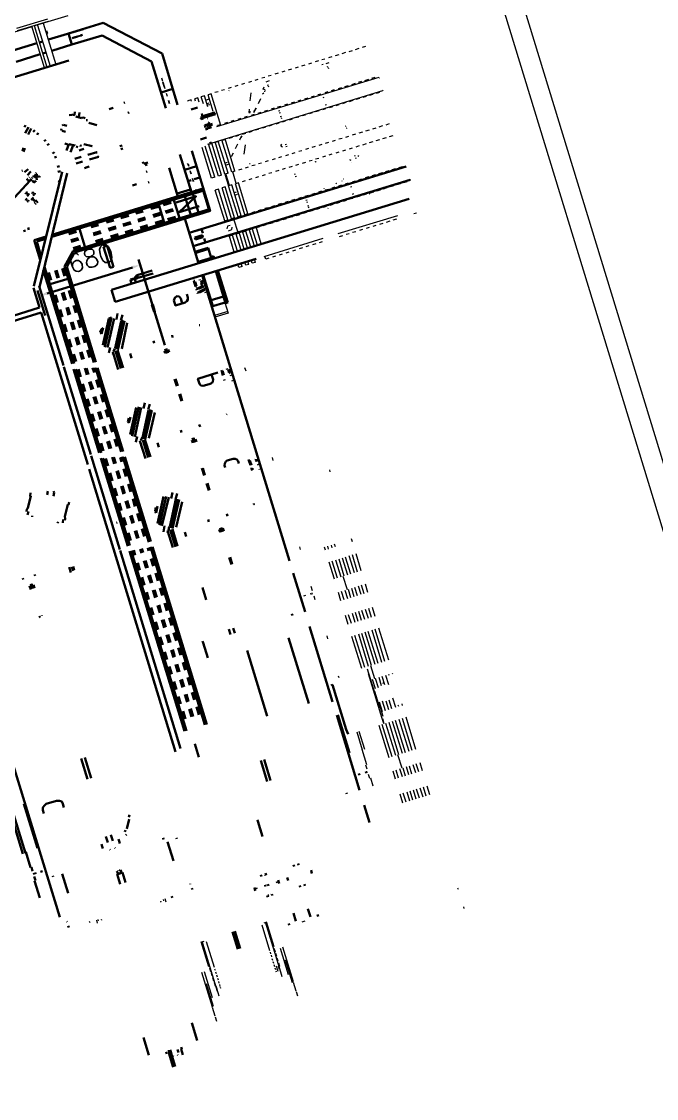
# Model space of a CAD drawing. Header units: metres. Extents: x 0 to 551036, y 0 to 1845929.
# Drawn here: x 547505.95 to 547510.03, y 1841916.26 to 1841923.18 of the extents above; entities that cross this region are included whole.
import ezdxf

# ---------------------------------------------------------------- set-up
doc = ezdxf.new("R2010")
doc.units = ezdxf.units.M
doc.header["$MEASUREMENT"] = 0
for name, color, linetype, lineweight in [('_0', 7, 'Continuous', 0), ('Level 50', 7, 'Continuous', 0), ('Level 51', 7, 'Continuous', 0)]:
    doc.layers.add(name, color=color, linetype=linetype, lineweight=lineweight)
doc.styles.add('02 Xref KB1 MBTB$0$Standard', font='arial.ttf')

# ---------------------------------------------------------------- blocks, each defined once
blk = doc.blocks.new('02 Xref KB1 MBTB$0$MBA')
at = {"linetype": 'ByBlock', "lineweight": 30}
blk.add_hatch(color=0, dxfattribs=at).paths.add_polyline_path([(19572845, 2854615), (19572761, 2855135), (19572949, 2855135), (19572949, 2860876), (19572761, 2860876), (19572845, 2861417), (19572949, 2860876), (19572949, 2855135)])
at = {"color": 0, "linetype": 'ByBlock', "lineweight": 30, "flags": 128}
for points in [[(19535859, 2872691), (19537003, 2872691)], [(19537003, 2872629), (19537274, 2872629)], [(19537627, 2872629), (19537898, 2872629)], [(19537898, 2872691), (19538938, 2872691)], [(19538876, 2872899), (19541996, 2872899)], [(19538876, 2872733), (19541996, 2872733)], [(19537378, 2872587), (19537503, 2872587)], [(19537378, 2872504), (19537503, 2872504)], [(19537378, 2872088), (19537503, 2872088)], [(19533592, 2871464), (19533488, 2871464)], [(19533883, 2871464), (19533862, 2871464)], [(19547009, 2871817), (19534278, 2871817)], [(19536962, 2871464), (19536899, 2871464)], [(19538938, 2871901), (19541933, 2871901)], [(19535610, 2870861), (19536899, 2870861)], [(19540956, 2870861), (19541185, 2870861)], [(19541497, 2870528), (19541434, 2870673), (19541351, 2870798), (19541185, 2870861)], [(19541497, 2870528), (19541497, 2869841)], [(19541185, 2869509), (19540956, 2869509)], [(19541185, 2869509), (19541351, 2869529), (19541434, 2869654), (19541497, 2869841)], [(19524127, 2868947), (19525313, 2868947)], [(19523878, 2867824), (19524023, 2867824)], [(19537690, 2867886), (19537835, 2867886)], [(19537835, 2867886), (19537981, 2867886)], [(19523898, 2867678), (19522942, 2867678)], [(19523898, 2867553), (19522942, 2867553)], [(19523607, 2867470), (19523586, 2867470)], [(19523607, 2867179), (19523586, 2867179)], [(19523857, 2867532), (19524065, 2867532)], [(19523898, 2867657), (19524065, 2867616)], [(19535859, 2867491), (19535173, 2867491)], [(19535859, 2867137), (19535173, 2867137)], [(19535922, 2867387), (19535776, 2867387)], [(19535922, 2867262), (19535776, 2867262)], [(19535943, 2867449), (19535797, 2867449)], [(19535943, 2867200), (19535797, 2867200)], [(19536047, 2867449), (19535943, 2867449)], [(19536047, 2867200), (19535943, 2867200)], [(19536067, 2867345), (19536047, 2867345)], [(19536067, 2867283), (19536047, 2867283)], [(19537482, 2867470), (19537503, 2867470)], [(19537482, 2867137), (19537503, 2867137)], [(19537981, 2867470), (19538376, 2867470)], [(19537981, 2867137), (19538376, 2867137)], [(19543639, 2867532), (19542245, 2867532)], [(19543639, 2867283), (19542245, 2867283)], [(19553145, 2867387), (19553083, 2867449)], [(19553166, 2867387), (19553145, 2867387)], [(19553166, 2867262), (19553145, 2867262)], [(19555205, 2867449), (19554976, 2867449)], [(19555309, 2867345), (19554976, 2867345)], [(19555309, 2867283), (19554976, 2867283)], [(19555205, 2867200), (19554976, 2867200)], [(19555725, 2867720), (19555808, 2867720)], [(19523898, 2866846), (19523524, 2866846)], [(19523940, 2867075), (19523732, 2867075)], [(19523878, 2866804), (19524023, 2866804)], [(19537690, 2866742), (19537835, 2866742)], [(19537835, 2866742), (19537981, 2866742)], [(19555808, 2866929), (19555725, 2866929)], [(19524127, 2865702), (19525313, 2865702)], [(19538106, 2866180), (19538085, 2866222)], [(19538314, 2866222), (19538397, 2866159)], [(19538460, 2866055), (19539000, 2865723)], [(19539125, 2865702), (19539271, 2865619)], [(19559469, 2865972), (19559407, 2865993)], [(19559802, 2866118), (19559615, 2866243)], [(19559844, 2866243), (19559968, 2866180)], [(19559968, 2866180), (19560031, 2866097)], [(19560031, 2866097), (19560717, 2865681)], [(19560717, 2865723), (19560904, 2865639)], [(19571784, 2866388), (19571804, 2861604)], [(19572096, 2866388), (19572137, 2861604)], [(19586761, 2855155), (19586761, 2865577)], [(19533363, 2864558), (19533467, 2864558)], [(19555267, 2864662), (19555621, 2864662)], [(19555579, 2864495), (19555330, 2864495)], [(19555330, 2864412), (19555579, 2864412)], [(19558616, 2864495), (19558533, 2864558)], [(19560488, 2864662), (19560696, 2864537)], [(19536899, 2863788), (19535610, 2863788)], [(19537107, 2863996), (19537211, 2863975)], [(19558658, 2864142), (19558471, 2864225)], [(19558595, 2864059), (19558679, 2863996)], [(19558679, 2863996), (19558803, 2863975)], [(19558803, 2863975), (19559490, 2863580)], [(19560280, 2864287), (19560488, 2864183)], [(19560488, 2864183), (19560592, 2864204)], [(19530139, 2863580), (19528454, 2863580)], [(19533592, 2863164), (19533488, 2863164)], [(19533883, 2863185), (19533862, 2863185)], [(19536962, 2863164), (19536899, 2863164)], [(19559469, 2863538), (19559615, 2863455)], [(19542266, 2861604), (19561258, 2861604)], [(19561570, 2861604), (19571804, 2861604)], [(19572137, 2861604), (19573448, 2861604)], [(19580042, 2857672), (19573552, 2861562)], [(19530139, 2861500), (19528974, 2861500)], [(19530139, 2861333), (19528974, 2861333)], [(19542391, 2861229), (19555683, 2861229)], [(19555746, 2861229), (19562049, 2861229)], [(19557451, 2860917), (19557451, 2860876)], [(19562132, 2861229), (19568039, 2861229)], [(19568123, 2861229), (19573448, 2861229)], [(19571534, 2861417), (19573219, 2861417)], [(19572845, 2860876), (19572845, 2855135)], [(19579855, 2857381), (19573385, 2861229)], [(19577192, 2861084), (19577067, 2861084)], [(19580104, 2859794), (19579355, 2861084)], [(19541497, 2860273), (19542391, 2860273)], [(19543369, 2860668), (19555475, 2860668)], [(19555454, 2860543), (19543369, 2860543)], [(19544638, 2860460), (19544118, 2860460)], [(19544118, 2860377), (19544638, 2860377)], [(19545615, 2860460), (19545116, 2860460)], [(19545116, 2860377), (19545615, 2860377)], [(19546614, 2860460), (19546094, 2860460)], [(19546094, 2860377), (19546614, 2860377)], [(19547633, 2860460), (19547113, 2860460)], [(19547113, 2860377), (19547633, 2860377)], [(19548611, 2860460), (19548111, 2860460)], [(19548111, 2860377), (19548611, 2860377)], [(19549630, 2860460), (19549089, 2860460)], [(19549089, 2860377), (19549630, 2860377)], [(19550628, 2860460), (19550108, 2860460)], [(19550108, 2860377), (19550628, 2860377)], [(19551606, 2860460), (19551107, 2860460)], [(19551107, 2860377), (19551606, 2860377)], [(19552625, 2860460), (19552126, 2860460)], [(19552126, 2860377), (19552625, 2860377)], [(19553624, 2860460), (19553104, 2860460)], [(19553104, 2860377), (19553624, 2860377)], [(19554602, 2860460), (19554102, 2860460)], [(19554102, 2860377), (19554602, 2860377)], [(19555454, 2860460), (19555122, 2860460)], [(19555122, 2860377), (19555454, 2860377)], [(19555808, 2860668), (19561716, 2860668)], [(19561674, 2860543), (19555808, 2860543)], [(19556619, 2860460), (19556099, 2860460)], [(19556099, 2860377), (19556619, 2860377)], [(19557639, 2860460), (19557119, 2860460)], [(19557119, 2860377), (19557639, 2860377)], [(19558616, 2860460), (19558117, 2860460)], [(19558117, 2860377), (19558616, 2860377)], [(19559615, 2860460), (19559095, 2860460)], [(19559095, 2860377), (19559615, 2860377)], [(19560634, 2860460), (19560114, 2860460)], [(19560114, 2860377), (19560634, 2860377)], [(19561612, 2860460), (19561112, 2860460)], [(19561112, 2860377), (19561612, 2860377)], [(19567665, 2860543), (19562049, 2860543)], [(19562069, 2860668), (19567707, 2860668)], [(19562631, 2860460), (19562132, 2860460)], [(19562132, 2860377), (19562631, 2860377)], [(19563629, 2860460), (19563109, 2860460)], [(19563109, 2860377), (19563629, 2860377)], [(19564607, 2860460), (19564108, 2860460)], [(19564108, 2860377), (19564607, 2860377)], [(19565626, 2860460), (19565127, 2860460)], [(19565127, 2860377), (19565626, 2860377)], [(19566625, 2860460), (19566105, 2860460)], [(19566105, 2860377), (19566625, 2860377)], [(19567603, 2860460), (19567103, 2860460)], [(19567103, 2860377), (19567603, 2860377)], [(19574550, 2860543), (19568039, 2860543)], [(19574384, 2860668), (19568060, 2860668)], [(19568622, 2860460), (19568123, 2860460)], [(19568123, 2860377), (19568622, 2860377)], [(19569620, 2860460), (19569100, 2860460)], [(19569100, 2860377), (19569620, 2860377)], [(19570640, 2860460), (19570120, 2860460)], [(19570120, 2860377), (19570640, 2860377)], [(19571617, 2860460), (19571118, 2860460)], [(19571118, 2860377), (19571617, 2860377)], [(19572616, 2860460), (19572096, 2860460)], [(19572096, 2860377), (19572616, 2860377)], [(19573365, 2859170), (19573365, 2860668)], [(19574113, 2860460), (19573593, 2860460)], [(19573593, 2860377), (19574113, 2860377)], [(19576360, 2860668), (19575050, 2860668)], [(19575216, 2860543), (19576235, 2860543)], [(19576235, 2859919), (19576235, 2860543)], [(19576360, 2859857), (19576360, 2860668)], [(19577109, 2860793), (19577254, 2860793)], [(19578877, 2860397), (19578877, 2860314)], [(19578877, 2860314), (19578960, 2860252)], [(19579043, 2860397), (19578960, 2860439)], [(19579043, 2860314), (19579043, 2860397)], [(19579210, 2860273), (19579314, 2860106)], [(19579272, 2860273), (19579272, 2860189)], [(19579272, 2860189), (19579355, 2860127)], [(19579439, 2860273), (19579355, 2860335)], [(19579439, 2860189), (19579439, 2860273)], [(19544638, 2859961), (19544118, 2859961)], [(19544118, 2859857), (19544638, 2859857)], [(19544638, 2859482), (19544118, 2859482)], [(19545615, 2859961), (19545116, 2859961)], [(19545116, 2859857), (19545615, 2859857)], [(19545615, 2859482), (19545116, 2859482)], [(19546614, 2859961), (19546094, 2859961)], [(19546094, 2859857), (19546614, 2859857)], [(19546614, 2859482), (19546094, 2859482)], [(19547633, 2859961), (19547113, 2859961)], [(19547113, 2859857), (19547633, 2859857)], [(19547633, 2859482), (19547113, 2859482)], [(19548611, 2859961), (19548111, 2859961)], [(19548111, 2859857), (19548611, 2859857)], [(19548611, 2859482), (19548111, 2859482)], [(19549630, 2859961), (19549089, 2859961)], [(19549089, 2859857), (19549630, 2859857)], [(19549630, 2859482), (19549089, 2859482)], [(19550628, 2859961), (19550108, 2859961)], [(19550108, 2859857), (19550628, 2859857)], [(19550628, 2859482), (19550108, 2859482)], [(19551606, 2859961), (19551107, 2859961)], [(19551107, 2859857), (19551606, 2859857)], [(19551606, 2859482), (19551107, 2859482)], [(19552625, 2859961), (19552126, 2859961)], [(19552126, 2859857), (19552625, 2859857)], [(19552625, 2859482), (19552126, 2859482)], [(19553624, 2859961), (19553104, 2859961)], [(19553104, 2859857), (19553624, 2859857)], [(19553624, 2859482), (19553104, 2859482)], [(19554602, 2859961), (19554102, 2859961)], [(19554102, 2859857), (19554602, 2859857)], [(19554602, 2859482), (19554102, 2859482)], [(19555392, 2859961), (19555122, 2859961)], [(19555122, 2859857), (19555392, 2859857)], [(19555330, 2859482), (19555122, 2859482)], [(19556619, 2859961), (19556099, 2859961)], [(19556099, 2859857), (19556619, 2859857)], [(19556619, 2859482), (19556099, 2859482)], [(19557639, 2859961), (19557119, 2859961)], [(19557119, 2859857), (19557639, 2859857)], [(19557639, 2859482), (19557119, 2859482)], [(19558616, 2859961), (19558117, 2859961)], [(19558117, 2859857), (19558616, 2859857)], [(19558616, 2859482), (19558117, 2859482)], [(19559615, 2859961), (19559095, 2859961)], [(19559095, 2859857), (19559615, 2859857)], [(19559615, 2859482), (19559095, 2859482)], [(19560634, 2859961), (19560114, 2859961)], [(19560114, 2859857), (19560634, 2859857)], [(19560634, 2859482), (19560114, 2859482)], [(19561570, 2859961), (19561112, 2859961)], [(19561112, 2859857), (19561528, 2859857)], [(19561404, 2859482), (19561112, 2859482)], [(19562631, 2859961), (19562132, 2859961)], [(19562132, 2859857), (19562631, 2859857)], [(19562631, 2859482), (19562132, 2859482)], [(19563629, 2859961), (19563109, 2859961)], [(19563109, 2859857), (19563629, 2859857)], [(19563629, 2859482), (19563109, 2859482)], [(19564607, 2859961), (19564108, 2859961)], [(19564108, 2859857), (19564607, 2859857)], [(19564607, 2859482), (19564108, 2859482)], [(19565626, 2859961), (19565127, 2859961)], [(19565127, 2859857), (19565626, 2859857)], [(19565626, 2859482), (19565127, 2859482)], [(19566625, 2859961), (19566105, 2859961)], [(19566105, 2859857), (19566625, 2859857)], [(19566625, 2859482), (19566105, 2859482)], [(19567561, 2859961), (19567103, 2859961)], [(19567103, 2859857), (19567519, 2859857)], [(19567436, 2859482), (19567103, 2859482)], [(19568622, 2859961), (19568123, 2859961)], [(19568123, 2859857), (19568622, 2859857)], [(19568622, 2859482), (19568123, 2859482)], [(19569620, 2859961), (19569100, 2859961)], [(19569100, 2859857), (19569620, 2859857)], [(19569620, 2859482), (19569100, 2859482)], [(19570640, 2859961), (19570120, 2859961)], [(19570120, 2859857), (19570640, 2859857)], [(19570640, 2859482), (19570120, 2859482)], [(19571617, 2859961), (19571118, 2859961)], [(19571118, 2859857), (19571617, 2859857)], [(19571617, 2859482), (19571118, 2859482)], [(19572616, 2859961), (19572096, 2859961)], [(19572096, 2859857), (19572616, 2859857)], [(19572616, 2859482), (19572096, 2859482)], [(19574113, 2859961), (19573593, 2859961)], [(19573593, 2859857), (19574113, 2859857)], [(19574113, 2859482), (19573593, 2859482)], [(19576235, 2849310), (19576235, 2859524)], [(19576360, 2859482), (19576360, 2849310)], [(19578565, 2859898), (19578565, 2859857)], [(19578669, 2859732), (19578627, 2859794)], [(19578627, 2859794), (19578669, 2859711)], [(19578669, 2859961), (19578669, 2859919)], [(19578731, 2859773), (19578669, 2859836)], [(19578669, 2859794), (19578690, 2859732)], [(19578752, 2859773), (19578731, 2859857)], [(19578731, 2859857), (19578752, 2859773)], [(19578794, 2859981), (19578794, 2859898)], [(19578794, 2859898), (19578835, 2859857)], [(19578939, 2859981), (19578835, 2860044)], [(19579002, 2859919), (19578898, 2860106)], [(19578939, 2859898), (19578939, 2859981)], [(19579168, 2859898), (19579168, 2859794)], [(19579168, 2859794), (19579272, 2859732)], [(19579314, 2859898), (19579272, 2859919)], [(19579314, 2859794), (19579314, 2859898)], [(19579979, 2859441), (19579896, 2859628)], [(19579917, 2859649), (19580021, 2859524)], [(19580063, 2859628), (19580021, 2859711)], [(19580125, 2859961), (19580125, 2859898)], [(19580125, 2859898), (19580188, 2859857)], [(19580125, 2859794), (19580188, 2859690)], [(19580250, 2859961), (19580188, 2859981)], [(19580229, 2859649), (19580250, 2859586)], [(19580250, 2859898), (19580250, 2859961)], [(19580312, 2859503), (19580292, 2859565)], [(19580333, 2859773), (19580312, 2859794)], [(19580645, 2859586), (19580500, 2859857)], [(19580853, 2859711), (19580728, 2859981)], [(19580853, 2860127), (19580874, 2860065)], [(19582143, 2859732), (19582018, 2859565)], [(19582101, 2859503), (19582226, 2859690)], [(19530139, 2859253), (19528454, 2859253)], [(19532240, 2859316), (19532448, 2859316)], [(19532406, 2859212), (19532302, 2859212)], [(19555330, 2859295), (19543369, 2859295)], [(19543369, 2859170), (19555309, 2859170)], [(19544118, 2859378), (19544638, 2859378)], [(19545116, 2859378), (19545615, 2859378)], [(19546094, 2859378), (19546614, 2859378)], [(19547113, 2859378), (19547633, 2859378)], [(19548111, 2859378), (19548611, 2859378)], [(19549089, 2859378), (19549630, 2859378)], [(19550108, 2859378), (19550628, 2859378)], [(19551107, 2859378), (19551606, 2859378)], [(19552126, 2859378), (19552625, 2859378)], [(19553104, 2859378), (19553624, 2859378)], [(19554102, 2859378), (19554602, 2859378)], [(19555122, 2859378), (19555330, 2859378)], [(19561383, 2859295), (19555662, 2859295)], [(19555662, 2859170), (19561341, 2859170)], [(19556099, 2859378), (19556619, 2859378)], [(19557119, 2859378), (19557639, 2859378)], [(19558117, 2859378), (19558616, 2859378)], [(19559095, 2859378), (19559615, 2859378)], [(19560114, 2859378), (19560634, 2859378)], [(19561112, 2859378), (19561404, 2859378)], [(19561716, 2859170), (19567332, 2859170)], [(19567374, 2859295), (19561736, 2859295)], [(19562132, 2859378), (19562631, 2859378)], [(19563109, 2859378), (19563629, 2859378)], [(19564108, 2859378), (19564607, 2859378)], [(19565127, 2859378), (19565626, 2859378)], [(19566105, 2859378), (19566625, 2859378)], [(19567103, 2859378), (19567395, 2859378)], [(19574113, 2859170), (19567707, 2859170)], [(19574176, 2859295), (19567727, 2859295)], [(19568123, 2859378), (19568622, 2859378)], [(19569100, 2859378), (19569620, 2859378)], [(19570120, 2859378), (19570640, 2859378)], [(19571118, 2859378), (19571617, 2859378)], [(19572096, 2859378), (19572616, 2859378)], [(19573593, 2859378), (19574113, 2859378)], [(19574113, 2859170), (19574862, 2858421)], [(19574176, 2859295), (19574987, 2858463)], [(19580021, 2859378), (19580042, 2859357)], [(19580042, 2859357), (19580292, 2859357)], [(19580375, 2859420), (19580167, 2859420)], [(19580292, 2859357), (19580167, 2859149)], [(19580167, 2859149), (19580188, 2859108)], [(19580292, 2859233), (19580375, 2859420)], [(19580458, 2859253), (19580437, 2859316)], [(19583287, 2858754), (19582975, 2859045)], [(19583121, 2859212), (19583433, 2858900)], [(19583495, 2859149), (19583599, 2859045)], [(19531616, 2858671), (19531720, 2858671)], [(19531720, 2858359), (19531616, 2858359)], [(19531699, 2858608), (19531699, 2858567)], [(19531699, 2858421), (19531699, 2858400)], [(19532302, 2858608), (19532406, 2858608)], [(19532406, 2858421), (19532302, 2858421)], [(19532989, 2858671), (19533114, 2858671)], [(19533010, 2858608), (19532989, 2858608)], [(19532989, 2858421), (19533010, 2858421)], [(19533114, 2858359), (19532989, 2858359)], [(19556016, 2858213), (19556370, 2858026)], [(19558055, 2857236), (19556411, 2858192)], [(19558138, 2857381), (19556494, 2858338)], [(19558179, 2857548), (19556640, 2858421)], [(19557327, 2858296), (19557451, 2858338)], [(19557701, 2858088), (19557327, 2858296)], [(19557659, 2858213), (19557451, 2858338)], [(19562049, 2858213), (19562361, 2858026)], [(19564066, 2857236), (19562402, 2858192)], [(19564170, 2857381), (19562485, 2858338)], [(19564170, 2857548), (19562631, 2858421)], [(19563359, 2858296), (19563442, 2858338)], [(19563692, 2858088), (19563359, 2858296)], [(19563650, 2858213), (19563442, 2858338)], [(19568039, 2858213), (19568351, 2858026)], [(19570057, 2857236), (19568393, 2858192)], [(19570161, 2857381), (19568476, 2858338)], [(19570161, 2857548), (19568622, 2858421)], [(19569350, 2858296), (19569475, 2858338)], [(19569683, 2858088), (19569350, 2858296)], [(19569641, 2858213), (19569475, 2858338)], [(19569683, 2858088), (19569641, 2858213)], [(19574862, 2858421), (19574862, 2849310), (19574862, 2850101)], [(19574987, 2849310), (19574987, 2858463)], [(19575070, 2858421), (19575070, 2857922)], [(19575154, 2857922), (19575154, 2858421)], [(19575570, 2858421), (19575570, 2857922)], [(19575674, 2857922), (19575674, 2858421)], [(19576090, 2858421), (19576090, 2857922)], [(19576173, 2857922), (19576173, 2858421)], [(19579272, 2858192), (19579231, 2858151)], [(19579501, 2858005), (19579543, 2858088)], [(19581956, 2858088), (19582018, 2857943)], [(19582309, 2858068), (19582268, 2858192)], [(19582788, 2858504), (19582892, 2858400)], [(19583121, 2858567), (19583037, 2858692)], [(19587676, 2858421), (19587676, 2856799)], [(19588425, 2858421), (19588425, 2856799)], [(19529598, 2857880), (19529473, 2857880)], [(19530139, 2857402), (19529598, 2857402)], [(19532448, 2857714), (19532240, 2857714)], [(19532302, 2857818), (19532406, 2857818)], [(19536463, 2857860), (19535443, 2857860)], [(19536546, 2857860), (19536463, 2857860)], [(19548444, 2857860), (19547446, 2857860)], [(19548444, 2857860), (19548569, 2857860)], [(19556016, 2857943), (19554872, 2857943)], [(19554872, 2857756), (19556016, 2857756)], [(19556016, 2857756), (19554872, 2857756)], [(19554872, 2857610), (19556016, 2857610)], [(19555870, 2857984), (19555933, 2857943)], [(19556016, 2857880), (19556224, 2857756)], [(19557701, 2856632), (19556058, 2857589)], [(19557763, 2856716), (19556099, 2857672)], [(19557784, 2856840), (19556203, 2857735)], [(19562049, 2857943), (19560863, 2857943)], [(19560863, 2857756), (19562049, 2857756)], [(19562049, 2857756), (19560863, 2857756)], [(19560863, 2857610), (19562049, 2857610)], [(19561882, 2857984), (19561924, 2857943)], [(19562049, 2857880), (19562215, 2857756)], [(19563713, 2856632), (19562049, 2857589)], [(19563775, 2856716), (19562090, 2857672)], [(19563775, 2856840), (19562194, 2857735)], [(19568039, 2857943), (19566854, 2857943)], [(19566854, 2857756), (19568039, 2857756)], [(19568039, 2857756), (19566854, 2857756)], [(19566854, 2857610), (19568039, 2857610)], [(19567873, 2857984), (19567915, 2857943)], [(19568039, 2857880), (19568206, 2857756)], [(19569704, 2856632), (19568060, 2857589)], [(19569766, 2856716), (19568123, 2857672)], [(19569766, 2856840), (19568206, 2857735)], [(19570161, 2857381), (19570161, 2857548)], [(19574862, 2857672), (19576360, 2857672)], [(19580125, 2857922), (19580125, 2857756)], [(19580437, 2857735), (19580437, 2857880)], [(19581061, 2857880), (19581082, 2857735)], [(19581394, 2857756), (19581352, 2857922)], [(19529473, 2856965), (19529411, 2856965)], [(19529411, 2856903), (19529473, 2856903)], [(19532240, 2857111), (19532448, 2857111)], [(19551856, 2856861), (19551044, 2856861)], [(19555309, 2856903), (19555600, 2856903)], [(19557514, 2856508), (19556058, 2857340)], [(19558117, 2856653), (19557784, 2856861)], [(19558263, 2856924), (19557930, 2857111)], [(19561300, 2856903), (19561591, 2856903)], [(19563505, 2856508), (19562049, 2857340)], [(19564129, 2856653), (19563817, 2856861)], [(19564295, 2856924), (19563962, 2857111)], [(19567291, 2856903), (19567603, 2856903)], [(19569537, 2856508), (19568039, 2857340)], [(19569766, 2856716), (19569766, 2856840)], [(19570120, 2856653), (19569808, 2856861)], [(19570286, 2856924), (19569953, 2857111)], [(19571056, 2856861), (19571867, 2856861)], [(19571056, 2856861), (19571056, 2847376)], [(19571867, 2856861), (19571867, 2836850)], [(19575070, 2856924), (19575070, 2856424)], [(19575154, 2856424), (19575154, 2856924)], [(19575570, 2856924), (19575570, 2856424)], [(19575674, 2856424), (19575674, 2856924)], [(19576090, 2856924), (19576090, 2856424)], [(19576173, 2856424), (19576173, 2856924)], [(19581082, 2856778), (19581477, 2856487)], [(19581269, 2857007), (19581623, 2856736)], [(19581415, 2856383), (19581623, 2856736)], [(19581623, 2856799), (19581727, 2856965)], [(19582434, 2856716), (19582559, 2856903)], [(19582580, 2856903), (19582684, 2856924)], [(19582684, 2856924), (19582704, 2856924)], [(19582913, 2856716), (19582892, 2856799)], [(19530139, 2856424), (19529598, 2856424)], [(19531616, 2856487), (19531720, 2856487)], [(19531720, 2856175), (19531616, 2856175)], [(19532989, 2856487), (19533114, 2856487)], [(19533114, 2856175), (19532989, 2856175)], [(19540144, 2856528), (19538730, 2856528)], [(19540144, 2856300), (19538730, 2856300)], [(19548444, 2856029), (19548798, 2856029)], [(19574654, 2856528), (19573240, 2856528)], [(19573240, 2856528), (19573240, 2856300)], [(19574654, 2856300), (19573240, 2856300)], [(19574654, 2856528), (19574654, 2856300)], [(19579855, 2856050), (19579855, 2856216)], [(19579855, 2855904), (19579855, 2856050)], [(19580292, 2856216), (19580292, 2856653)], [(19580604, 2856216), (19580604, 2856653)], [(19581040, 2856050), (19581040, 2856216)], [(19581040, 2855904), (19581040, 2856050)], [(19581269, 2856237), (19581332, 2856320)], [(19581332, 2856091), (19581269, 2855987)], [(19582788, 2856508), (19582913, 2856695)], [(19583370, 2855987), (19583391, 2856175)], [(19587676, 2856632), (19587676, 2856424)], [(19587676, 2856029), (19587676, 2854677), (19587676, 2852638)], [(19588425, 2856632), (19588425, 2856424)], [(19588425, 2856029), (19588425, 2853699)], [(19588820, 2856029), (19588820, 2855987)], [(19529598, 2855946), (19529473, 2855946)], [(19532448, 2855509), (19532240, 2855509)], [(19548444, 2855738), (19548798, 2855738)], [(19571867, 2855509), (19572096, 2855509)], [(19572096, 2855509), (19572096, 2855488)], [(19572096, 2855488), (19572137, 2855488)], [(19572096, 2855488), (19572096, 2855426)], [(19572096, 2855467), (19572137, 2855467)], [(19572096, 2855426), (19572096, 2855301)], [(19572137, 2855488), (19572137, 2855239)], [(19575070, 2855904), (19575070, 2855405)], [(19575154, 2855405), (19575154, 2855904)], [(19575570, 2855904), (19575570, 2855405)], [(19575674, 2855405), (19575674, 2855904)], [(19576090, 2855904), (19576090, 2855405)], [(19576173, 2855405), (19576173, 2855904)], [(19580292, 2855197), (19580292, 2855155), (19580292, 2855759)], [(19580604, 2855155), (19580604, 2855759)], [(19581332, 2855821), (19581061, 2855343)], [(19581061, 2855363), (19581061, 2855343)], [(19582913, 2855239), (19582975, 2855343)], [(19582975, 2855467), (19583183, 2855779)], [(19582975, 2855363), (19583017, 2855467)], [(19583370, 2855488), (19583100, 2855613)], [(19583287, 2855821), (19583370, 2855967)], [(19583495, 2855759), (19583287, 2855842)], [(19547155, 2855301), (19542745, 2855301)], [(19553208, 2854656), (19552729, 2854656)], [(19555205, 2854656), (19554914, 2854656)], [(19555122, 2854739), (19554934, 2854739)], [(19555787, 2855239), (19555933, 2855239)], [(19558179, 2854656), (19557701, 2854656)], [(19559199, 2854656), (19558720, 2854656)], [(19561112, 2854739), (19560925, 2854739)], [(19561237, 2854656), (19560925, 2854656)], [(19561778, 2855239), (19561945, 2855239)], [(19564191, 2854656), (19563713, 2854656)], [(19565190, 2854656), (19564711, 2854656)], [(19567228, 2854656), (19566916, 2854656)], [(19567124, 2854739), (19566958, 2854739)], [(19567790, 2855239), (19567935, 2855239)], [(19570182, 2854656), (19569704, 2854656)], [(19570057, 2854594), (19570057, 2854656)], [(19570182, 2854594), (19570182, 2854656)], [(19571867, 2855218), (19572096, 2855218)], [(19572096, 2855239), (19572096, 2855301)], [(19572137, 2855239), (19572096, 2855239)], [(19572096, 2855239), (19572096, 2855031)], [(19572096, 2855239), (19572158, 2855031)], [(19572096, 2855239), (19572096, 2855218)], [(19572283, 2855031), (19572096, 2855031)], [(19572096, 2855031), (19572096, 2855010), (19572096, 2853991)], [(19572096, 2855010), (19572283, 2855010)], [(19572283, 2855031), (19572137, 2855239), (19572262, 2855031)], [(19572283, 2853991), (19572283, 2855010), (19572283, 2855031)], [(19575070, 2854927), (19575070, 2854407)], [(19575154, 2854407), (19575154, 2854927)], [(19575570, 2854927), (19575570, 2854407)], [(19575674, 2854407), (19575674, 2854927)], [(19576090, 2854927), (19576090, 2854407)], [(19576173, 2854407), (19576173, 2854927)], [(19580312, 2855155), (19580312, 2855197)], [(19580583, 2855155), (19580583, 2855197)], [(19580604, 2855155), (19580604, 2855197)], [(19582559, 2855093), (19582268, 2854656)], [(19582767, 2855218), (19582746, 2855135)], [(19587676, 2854677), (19588425, 2854677)], [(19588425, 2852347), (19588425, 2854677)], [(19553208, 2854594), (19552729, 2854594)], [(19555205, 2854594), (19554914, 2854594)], [(19555122, 2854490), (19554934, 2854490)], [(19555933, 2853991), (19555787, 2853991)], [(19558179, 2854594), (19557701, 2854594)], [(19559199, 2854594), (19558720, 2854594)], [(19561237, 2854594), (19560925, 2854594)], [(19561112, 2854490), (19560925, 2854490)], [(19561945, 2853991), (19561778, 2853991)], [(19564191, 2854594), (19563713, 2854594)], [(19565190, 2854594), (19564711, 2854594)], [(19567228, 2854594), (19566916, 2854594)], [(19567124, 2854490), (19566958, 2854490)], [(19567457, 2854615), (19573219, 2854615)], [(19567935, 2853991), (19567790, 2853991)], [(19570182, 2854594), (19569704, 2854594)], [(19588134, 2854469), (19588009, 2854469)], [(19588009, 2854407), (19588134, 2854407)], [(19588134, 2854240), (19588009, 2854240)], [(19588009, 2854136), (19588134, 2854136)], [(19588134, 2853991), (19588009, 2853991)], [(19588030, 2853991), (19588009, 2853991)], [(19575070, 2853928), (19575070, 2853429)], [(19575154, 2853429), (19575154, 2853928)], [(19575570, 2853928), (19575570, 2853429)], [(19575674, 2853429), (19575674, 2853928)], [(19576090, 2853928), (19576090, 2853429)], [(19576173, 2853429), (19576173, 2853928)], [(19577879, 2853325), (19577879, 2853595)], [(19580333, 2853491), (19580333, 2853637)], [(19580541, 2853491), (19580541, 2853637)], [(19583017, 2853595), (19583017, 2853325)], [(19588009, 2853907), (19588134, 2853907)], [(19588425, 2853699), (19588425, 2853658)], [(19558803, 2853221), (19558949, 2853221)], [(19559199, 2852950), (19559157, 2853054), (19559074, 2853158), (19558949, 2853221)], [(19558949, 2852306), (19559074, 2852347), (19559157, 2852430), (19559199, 2852555)], [(19559199, 2852950), (19559199, 2852555)], [(19564774, 2851869), (19564774, 2853221), (19564441, 2853221), (19564316, 2853158), (19564253, 2853054), (19564233, 2852950), (19564233, 2852555), (19564253, 2852430), (19564316, 2852347), (19564441, 2852306), (19564774, 2852306)], [(19569704, 2852555), (19569704, 2853221), (19570036, 2853221)], [(19570036, 2852763), (19569704, 2852763)], [(19569704, 2852555), (19569745, 2852430), (19569828, 2852347), (19569953, 2852306)], [(19570036, 2852763), (19570182, 2852826), (19570244, 2852971), (19570182, 2853117), (19570036, 2853221)], [(19575070, 2852909), (19575070, 2852410)], [(19575154, 2852410), (19575154, 2852909)], [(19575570, 2852909), (19575570, 2852410)], [(19575674, 2852410), (19575674, 2852909)], [(19576090, 2852909), (19576090, 2852410)], [(19576173, 2852410), (19576173, 2852909)], [(19577775, 2852576), (19577775, 2852514)], [(19583121, 2852576), (19583121, 2852514)], [(19585138, 2850101), (19587676, 2852638)], [(19536546, 2851869), (19536463, 2851869)], [(19542745, 2852514), (19547155, 2852514)], [(19548444, 2851869), (19548569, 2851869)], [(19556058, 2852139), (19556016, 2852139), (19556058, 2852139)], [(19558949, 2852306), (19558803, 2852306)], [(19562049, 2852139), (19562049, 2852098)], [(19562049, 2852139), (19562049, 2852098)], [(19568039, 2852139), (19568039, 2852098)], [(19568039, 2852139), (19568039, 2852098)], [(19570182, 2852306), (19569953, 2852306)], [(19576360, 2852347), (19574862, 2852347)], [(19575070, 2852077), (19575070, 2851557)], [(19575154, 2851557), (19575154, 2852077)], [(19575570, 2852077), (19575570, 2851557)], [(19575674, 2851557), (19575674, 2852077)], [(19576090, 2852077), (19576090, 2851557)], [(19576173, 2851557), (19576173, 2852077)], [(19578461, 2852430), (19578461, 2852514)], [(19578898, 2852306), (19578898, 2852430)], [(19579002, 2852430), (19578939, 2852430)], [(19579002, 2852285), (19578939, 2852285)], [(19579002, 2852222), (19579002, 2852493)], [(19579147, 2852514), (19579023, 2852514)], [(19582434, 2852430), (19582434, 2852514)], [(19585430, 2849310), (19588425, 2852347)], [(19558200, 2851619), (19558138, 2851598)], [(19558138, 2851536), (19558200, 2851557)], [(19558242, 2851619), (19558200, 2851619)], [(19558200, 2851557), (19558242, 2851557)], [(19558304, 2851598), (19558242, 2851619)], [(19558242, 2851557), (19558263, 2851536)], [(19558471, 2851619), (19558866, 2851619)], [(19558783, 2851557), (19558471, 2851557)], [(19558595, 2851182), (19558658, 2851182)], [(19558658, 2851182), (19558679, 2851182)], [(19558679, 2851182), (19558741, 2851182)], [(19558803, 2851245), (19558824, 2851245)], [(19564170, 2851619), (19564233, 2851619)], [(19564503, 2851619), (19564857, 2851619)], [(19564794, 2851557), (19564503, 2851557)], [(19564566, 2851141), (19564503, 2851203)], [(19564586, 2851203), (19564607, 2851182)], [(19564607, 2851182), (19564649, 2851182)], [(19564649, 2851182), (19564711, 2851182)], [(19564711, 2851182), (19564774, 2851182)], [(19564794, 2851245), (19564857, 2851245)], [(19570016, 2851619), (19570057, 2851619)], [(19570120, 2851120), (19570036, 2851494)], [(19570057, 2851619), (19570161, 2851203)], [(19570244, 2851619), (19570328, 2851619)], [(19570328, 2851120), (19570286, 2851494)], [(19570328, 2851619), (19570390, 2851120)], [(19570494, 2851619), (19570868, 2851619)], [(19570494, 2851557), (19570494, 2851619)], [(19570785, 2851557), (19570494, 2851557)], [(19570494, 2851245), (19570494, 2851266)], [(19570515, 2851203), (19570494, 2851245)], [(19570556, 2851141), (19570515, 2851203)], [(19570556, 2851266), (19570556, 2851245)], [(19570556, 2851245), (19570577, 2851203)], [(19570577, 2851203), (19570598, 2851182)], [(19570598, 2851182), (19570660, 2851182)], [(19570660, 2851182), (19570702, 2851182)], [(19570702, 2851182), (19570764, 2851182)], [(19570806, 2851245), (19570848, 2851245)], [(19570868, 2851619), (19570868, 2851557)], [(19576360, 2851328), (19574862, 2851328)], [(19576027, 2851245), (19576027, 2849893), (19575362, 2851245), (19575362, 2849893)], [(19534278, 2851016), (19535443, 2851016)], [(19536463, 2851016), (19541497, 2851016)], [(19537503, 2850745), (19537378, 2850745)], [(19541497, 2850933), (19538938, 2850933)], [(19540103, 2850662), (19540436, 2850704)], [(19540436, 2850704), (19543431, 2850704)], [(19542391, 2851016), (19547446, 2851016)], [(19543494, 2850745), (19543410, 2850745)], [(19548444, 2851016), (19551044, 2851016)], [(19549484, 2850745), (19549401, 2850745)], [(19551856, 2851016), (19571056, 2851016)], [(19558034, 2851120), (19558075, 2851120)], [(19558325, 2851120), (19558408, 2851120)], [(19558658, 2851120), (19558575, 2851120)], [(19558679, 2851120), (19558658, 2851120)], [(19558741, 2851120), (19558679, 2851120)], [(19564045, 2851120), (19563983, 2851120)], [(19564399, 2851120), (19564337, 2851120)], [(19564586, 2851120), (19564566, 2851141)], [(19564649, 2851120), (19564586, 2851120)], [(19564711, 2851120), (19564649, 2851120)], [(19564774, 2851120), (19564711, 2851120)], [(19568955, 2850101), (19568955, 2851016)], [(19571056, 2850933), (19568955, 2850933)], [(19569350, 2850933), (19569350, 2850101)], [(19569974, 2851120), (19569912, 2851120)], [(19570224, 2851120), (19570120, 2851120)], [(19570390, 2851120), (19570328, 2851120)], [(19570577, 2851120), (19570556, 2851141)], [(19570640, 2851120), (19570577, 2851120)], [(19570702, 2851120), (19570640, 2851120)], [(19570764, 2851120), (19570702, 2851120)], [(19571867, 2851016), (19574862, 2851016)], [(19571950, 2850933), (19571867, 2850933)], [(19571950, 2851016), (19571950, 2850101)], [(19572553, 2851016), (19572553, 2850121)], [(19572637, 2850121), (19572637, 2851016)], [(19573011, 2851016), (19573011, 2850184)], [(19573011, 2851016), (19573011, 2836434)], [(19573385, 2850246), (19573385, 2850745)], [(19573510, 2850745), (19573385, 2850745)], [(19573510, 2850246), (19573510, 2850745)], [(19573905, 2836434), (19573905, 2851016)], [(19573905, 2851016), (19573905, 2850184)], [(19574987, 2850579), (19576235, 2850579)], [(19576360, 2851016), (19578274, 2851016)], [(19576547, 2851016), (19576547, 2850121)], [(19568892, 2850101), (19568892, 2849955)], [(19571056, 2850101), (19568892, 2850101)], [(19571056, 2849955), (19568892, 2849955)], [(19569475, 2850101), (19569475, 2849955)], [(19572012, 2850101), (19571867, 2850101)], [(19572012, 2849955), (19571867, 2849955)], [(19572637, 2850121), (19571950, 2850121)], [(19572012, 2850101), (19572012, 2849955)], [(19573281, 2850184), (19573011, 2850184)], [(19573510, 2850329), (19573385, 2850329)], [(19573510, 2850246), (19573385, 2850246)], [(19573905, 2850184), (19573635, 2850184)], [(19574862, 2850101), (19574862, 2850059)], [(19574987, 2850059), (19576235, 2850059)], [(19576360, 2850121), (19576547, 2850121)], [(19576360, 2850101), (19578898, 2850101)], [(19576381, 2849747), (19576381, 2849830)], [(19577046, 2849747), (19577046, 2849830)], [(19577109, 2849893), (19577109, 2850101)], [(19577130, 2849830), (19577130, 2849747)], [(19577546, 2849747), (19577546, 2849830)], [(19577650, 2849830), (19577650, 2849747)], [(19577858, 2850101), (19577858, 2849310)], [(19578066, 2849747), (19578066, 2849830)], [(19578149, 2849830), (19578149, 2849747)], [(19581997, 2850101), (19585138, 2850101)], [(19582288, 2849747), (19582288, 2849830)], [(19582372, 2849830), (19582372, 2849747)], [(19582767, 2849747), (19582767, 2849830)], [(19582850, 2849830), (19582850, 2849747)], [(19583058, 2849310), (19583058, 2850101)], [(19583287, 2849830), (19583287, 2849747)], [(19583370, 2849747), (19583370, 2849830)], [(19583516, 2849830), (19583516, 2849747)], [(19583599, 2849747), (19583599, 2849830)], [(19583786, 2849830), (19583786, 2849747)], [(19583869, 2849747), (19583869, 2849830)], [(19578898, 2849310), (19574862, 2849310)], [(19576235, 2849352), (19574987, 2849352)], [(19576235, 2849310), (19576235, 2849352)], [(19577109, 2849310), (19577109, 2849685)], [(19581997, 2849310), (19585430, 2849310)], [(19579439, 2848145), (19579439, 2848561)], [(19581456, 2848145), (19581456, 2848561)], [(19579002, 2848000), (19579106, 2848000)], [(19579959, 2847937), (19579959, 2848062)], [(19579979, 2848000), (19579979, 2847646)], [(19580229, 2848020), (19580063, 2848020)], [(19580229, 2847854), (19580063, 2847854)], [(19580063, 2847750), (19580312, 2847750)], [(19580312, 2847729), (19580063, 2847729)], [(19580229, 2848020), (19580229, 2847854)], [(19580312, 2847750), (19580312, 2847708)], [(19580604, 2847729), (19580604, 2847708)], [(19580666, 2848145), (19580666, 2848000)], [(19580666, 2848145), (19580728, 2848145)], [(19580791, 2848083), (19580708, 2848083)], [(19580708, 2848062), (19580708, 2847168)], [(19580770, 2848145), (19580770, 2848083)], [(19580812, 2847168), (19580812, 2848062)], [(19580936, 2847937), (19580936, 2848062)], [(19579896, 2847251), (19579979, 2847251)], [(19580063, 2847604), (19580229, 2847604)], [(19580791, 2847126), (19580728, 2847126)]]:
    blk.add_lwpolyline(points, dxfattribs=at)
at = {"color": 0, "linetype": 'ByBlock', "lineweight": 13, "flags": 128}
for points in [[(19533363, 2870070), (19533467, 2870070)], [(19533426, 2869633), (19533218, 2869633)], [(19533342, 2869509), (19533426, 2869509)], [(19533342, 2869301), (19533363, 2869301)], [(19533342, 2869301), (19533342, 2869259)], [(19533218, 2865015), (19533426, 2865015)], [(19533342, 2865348), (19533342, 2865307)], [(19533342, 2865307), (19533363, 2865307)], [(19533426, 2865140), (19533342, 2865140)], [(19525251, 2864142), (19524959, 2864142)], [(19525292, 2864142), (19525583, 2864142), (19525875, 2864142)], [(19528246, 2864142), (19525916, 2864142)], [(19525916, 2864059), (19527435, 2864059)], [(19528246, 2863975), (19526478, 2863975)], [(19527143, 2863538), (19526457, 2863538)], [(19530014, 2863538), (19526790, 2863538)], [(19526873, 2863268), (19526935, 2863268)], [(19527143, 2863518), (19526935, 2863518)], [(19527019, 2863268), (19527143, 2863268)], [(19527372, 2863580), (19527143, 2863580)], [(19527227, 2863268), (19527351, 2863268)], [(19527435, 2863268), (19527559, 2863268)], [(19527705, 2863580), (19527497, 2863580)], [(19527643, 2863268), (19527768, 2863268)], [(19528017, 2863580), (19527830, 2863580)], [(19527872, 2863268), (19527976, 2863268)], [(19528080, 2863268), (19528184, 2863268)], [(19528350, 2863580), (19528121, 2863580)], [(19528288, 2863268), (19530014, 2863268)], [(19530139, 2863455), (19530076, 2863455)], [(19589527, 2856799), (19589527, 2860460)], [(19526935, 2859565), (19526873, 2859565)], [(19527143, 2859565), (19527019, 2859565)], [(19527351, 2859565), (19527227, 2859565)], [(19527559, 2859565), (19527435, 2859565)], [(19527768, 2859565), (19527643, 2859565)], [(19527976, 2859565), (19527872, 2859565)], [(19528184, 2859565), (19528080, 2859565)], [(19530014, 2859565), (19528288, 2859565)], [(19527164, 2859295), (19526457, 2859295)], [(19528246, 2858879), (19526478, 2858879)], [(19530014, 2859295), (19526790, 2859295)], [(19527227, 2859441), (19526873, 2859441)], [(19526935, 2859316), (19527164, 2859316)], [(19527372, 2859253), (19527143, 2859253)], [(19527705, 2859253), (19527497, 2859253)], [(19528017, 2859253), (19527830, 2859253)], [(19528350, 2859253), (19528121, 2859253)], [(19530139, 2859357), (19530076, 2859357)], [(19524959, 2858692), (19525251, 2858692)], [(19525292, 2858692), (19525583, 2858692), (19525875, 2858692)], [(19527435, 2858775), (19525916, 2858775)], [(19525916, 2858692), (19528246, 2858692)], [(19589569, 2857756), (19589569, 2855675)], [(19589715, 2857756), (19589715, 2855675)], [(19586761, 2856799), (19589569, 2856799)], [(19589569, 2856632), (19586761, 2856632)], [(19589527, 2856424), (19586761, 2856424)], [(19589527, 2856029), (19586761, 2856029)], [(19588883, 2856029), (19588883, 2855987)], [(19588966, 2856029), (19588966, 2855987)], [(19589028, 2856029), (19589028, 2855987)], [(19589527, 2854386), (19589527, 2856632)], [(19588820, 2855987), (19588841, 2855967)], [(19589028, 2855967), (19588841, 2855967)], [(19568247, 2850121), (19568247, 2851016)], [(19568351, 2850121), (19568351, 2851016)], [(19537003, 2850121), (19536463, 2850121)], [(19537274, 2850184), (19537003, 2850184)], [(19537503, 2850329), (19537378, 2850329)], [(19537503, 2850246), (19537378, 2850246)], [(19537898, 2850184), (19537627, 2850184)], [(19538938, 2850121), (19537898, 2850121)], [(19540103, 2850101), (19538876, 2850101)], [(19540103, 2849955), (19538876, 2849955)], [(19543889, 2850184), (19543764, 2850184)], [(19546343, 2850121), (19546551, 2850121)], [(19549256, 2850184), (19549006, 2850184)], [(19549484, 2850329), (19549401, 2850329)], [(19549484, 2850246), (19549401, 2850246)], [(19549900, 2850184), (19549630, 2850184)], [(19552355, 2850121), (19552542, 2850121)], [(19558346, 2850121), (19558533, 2850121)], [(19564337, 2850121), (19564566, 2850121)], [(19568955, 2850121), (19568247, 2850121)], [(19534840, 2848603), (19535443, 2848603)], [(19536463, 2848603), (19537003, 2848603)], [(19537898, 2848603), (19540061, 2848603)], [(19543889, 2848603), (19546052, 2848603)], [(19546843, 2848603), (19547446, 2848603)], [(19548444, 2848603), (19549006, 2848603)], [(19549900, 2848603), (19551044, 2848603)], [(19551856, 2848603), (19552043, 2848603)], [(19570848, 2848395), (19570848, 2848603)], [(19570848, 2848603), (19571056, 2848603)], [(19571867, 2848603), (19573011, 2848603)], [(19572949, 2848395), (19572949, 2848603)], [(19573302, 2848561), (19573302, 2848333)], [(19573593, 2848541), (19573448, 2848624)], [(19573593, 2848353), (19573593, 2848541)], [(19573905, 2848603), (19576048, 2848603)], [(19573968, 2848395), (19573968, 2848603)], [(19576048, 2848395), (19576048, 2848603)], [(19576838, 2848395), (19576838, 2848603)], [(19576838, 2848603), (19578898, 2848603)], [(19581997, 2848603), (19582039, 2848603)], [(19582039, 2848395), (19582039, 2848603)], [(19534840, 2848395), (19535443, 2848395)], [(19534840, 2848145), (19535443, 2848145)], [(19534840, 2847937), (19535443, 2847937)], [(19534840, 2847708), (19535443, 2847708)], [(19536463, 2848395), (19537003, 2848395)], [(19536463, 2848145), (19537003, 2848145)], [(19536463, 2847937), (19537003, 2847937)], [(19536463, 2847708), (19537003, 2847708)], [(19537003, 2848000), (19537898, 2848000)], [(19537898, 2848395), (19540061, 2848395)], [(19537898, 2848145), (19540061, 2848145)], [(19537898, 2847937), (19540061, 2847937)], [(19537898, 2847708), (19540061, 2847708)], [(19540103, 2848270), (19540436, 2848291)], [(19540436, 2848270), (19540103, 2848270)], [(19540436, 2848291), (19543431, 2848291)], [(19541372, 2848208), (19540560, 2848208)], [(19540852, 2848145), (19541497, 2848145)], [(19540852, 2847937), (19541497, 2847937)], [(19540852, 2847708), (19541434, 2847708)], [(19543764, 2848270), (19541164, 2848270)], [(19541164, 2848249), (19542266, 2848249), (19541164, 2848249)], [(19542391, 2848145), (19543015, 2848145)], [(19542391, 2847937), (19543015, 2847937)], [(19542453, 2847708), (19543015, 2847708)], [(19543015, 2848000), (19543889, 2848000)], [(19543889, 2848395), (19546052, 2848395)], [(19543889, 2848145), (19546052, 2848145)], [(19543889, 2847937), (19546052, 2847937)], [(19543889, 2847708), (19546052, 2847708)], [(19546843, 2848395), (19547446, 2848395)], [(19546843, 2848145), (19547446, 2848145)], [(19546843, 2847937), (19547446, 2847937)], [(19546843, 2847708), (19547446, 2847708)], [(19548444, 2848395), (19549006, 2848395)], [(19548444, 2848145), (19549006, 2848145)], [(19548444, 2847937), (19549006, 2847937)], [(19548444, 2847708), (19549006, 2847708)], [(19549006, 2848000), (19549900, 2848000)], [(19549900, 2848395), (19551044, 2848395)], [(19549900, 2848145), (19551044, 2848145)], [(19549900, 2847937), (19551044, 2847937)], [(19549900, 2847708), (19551044, 2847708)], [(19551856, 2848395), (19552043, 2848395)], [(19551856, 2848145), (19552043, 2848145)], [(19551856, 2847937), (19552043, 2847937)], [(19570848, 2848395), (19571056, 2848395)], [(19570848, 2847937), (19570848, 2848145)], [(19570848, 2848145), (19571056, 2848145)], [(19570848, 2847937), (19571056, 2847937)], [(19570848, 2847500), (19570848, 2847708)], [(19570848, 2847708), (19571056, 2847708)], [(19571867, 2848395), (19573011, 2848395)], [(19571867, 2848145), (19573011, 2848145)], [(19571867, 2847937), (19573011, 2847937)], [(19571867, 2847708), (19573011, 2847708)], [(19572949, 2847937), (19572949, 2848145)], [(19572949, 2847500), (19572949, 2847708)], [(19573011, 2848000), (19573905, 2848000)], [(19573302, 2848333), (19573448, 2848270)], [(19573905, 2848395), (19576048, 2848395)], [(19573905, 2848145), (19576048, 2848145)], [(19573905, 2847937), (19576048, 2847937)], [(19573905, 2847708), (19576048, 2847708)], [(19573968, 2847937), (19573968, 2848145)], [(19573968, 2847500), (19573968, 2847708)], [(19576048, 2847937), (19576048, 2848145)], [(19576048, 2847500), (19576048, 2847708)], [(19576838, 2847708), (19576048, 2847708)], [(19576838, 2848395), (19578939, 2848395)], [(19576838, 2847937), (19576838, 2848145)], [(19576838, 2848145), (19579002, 2848145)], [(19576838, 2847937), (19579002, 2847937)], [(19576838, 2847500), (19576838, 2847708)], [(19576838, 2847708), (19579002, 2847708)], [(19578960, 2847937), (19578960, 2848145)], [(19578960, 2847500), (19578960, 2847708)], [(19579002, 2848208), (19579002, 2836434)], [(19581560, 2847708), (19582039, 2847708)], [(19581748, 2847937), (19582039, 2847937)], [(19581872, 2848145), (19582039, 2848145)], [(19581956, 2848395), (19582039, 2848395)], [(19582039, 2847937), (19582039, 2848145)], [(19582039, 2847500), (19582039, 2847708)], [(19534840, 2847500), (19535443, 2847500)], [(19534840, 2847251), (19535443, 2847251)], [(19534840, 2847043), (19535443, 2847043)], [(19536463, 2847500), (19537003, 2847500)], [(19536463, 2847251), (19537003, 2847251)], [(19536463, 2847043), (19537003, 2847043)], [(19537898, 2847500), (19540061, 2847500)], [(19537898, 2847251), (19540061, 2847251)], [(19537898, 2847043), (19540061, 2847043)], [(19540852, 2847500), (19541434, 2847500)], [(19540852, 2847251), (19541497, 2847251)], [(19540852, 2847043), (19540956, 2847043)], [(19542391, 2847251), (19543015, 2847251)], [(19542453, 2847500), (19543015, 2847500)], [(19542599, 2847584), (19542599, 2847542)], [(19542953, 2847043), (19543015, 2847043)], [(19543889, 2847500), (19546052, 2847500)], [(19543889, 2847251), (19546052, 2847251)], [(19543889, 2847043), (19546052, 2847043)], [(19546843, 2847500), (19547446, 2847500)], [(19546843, 2847251), (19547446, 2847251)], [(19546843, 2847043), (19547446, 2847043)], [(19548444, 2847500), (19549006, 2847500)], [(19548444, 2847251), (19549006, 2847251)], [(19548444, 2847043), (19549006, 2847043)], [(19549900, 2847500), (19551044, 2847500)], [(19549900, 2847251), (19551044, 2847251)], [(19549900, 2847043), (19551044, 2847043)], [(19570848, 2847500), (19571056, 2847500)], [(19571867, 2847500), (19573011, 2847500)], [(19571867, 2847251), (19573011, 2847251)], [(19571867, 2847043), (19573011, 2847043)], [(19572949, 2847043), (19572949, 2847251)], [(19573905, 2847500), (19576048, 2847500)], [(19573905, 2847251), (19576048, 2847251)], [(19573905, 2847043), (19576048, 2847043)], [(19573968, 2847043), (19573968, 2847251)], [(19575362, 2847334), (19575362, 2847459)], [(19575528, 2847459), (19575528, 2847334)], [(19576048, 2847646), (19576838, 2847646)], [(19576048, 2847043), (19576048, 2847251)], [(19576048, 2847188), (19576838, 2847188)], [(19576838, 2847500), (19579002, 2847500)], [(19576838, 2847043), (19576838, 2847251)], [(19576838, 2847251), (19579002, 2847251)], [(19576838, 2847043), (19579002, 2847043)], [(19577379, 2847334), (19577379, 2847459)], [(19577525, 2847459), (19577525, 2847334)], [(19578960, 2847043), (19578960, 2847251)], [(19579896, 2836434), (19579896, 2847334)], [(19579896, 2847043), (19582039, 2847043)], [(19579959, 2847043), (19579959, 2847251)], [(19580916, 2847251), (19582039, 2847251)], [(19581290, 2847500), (19582039, 2847500)], [(19581394, 2847334), (19581394, 2847459)], [(19581519, 2847459), (19581519, 2847334)], [(19581748, 2847251), (19581748, 2847500)], [(19582039, 2847043), (19582039, 2847251)], [(19527331, 2846835), (19527227, 2846835)], [(19528620, 2846835), (19528516, 2846835)], [(19534840, 2846793), (19535443, 2846793)], [(19536463, 2846793), (19537003, 2846793)], [(19537898, 2846793), (19540061, 2846793)], [(19540852, 2846793), (19540956, 2846793)], [(19542953, 2846793), (19543015, 2846793)], [(19543889, 2846793), (19546052, 2846793)], [(19546843, 2846793), (19547446, 2846793)], [(19548444, 2846793), (19549006, 2846793)], [(19549900, 2846793), (19551044, 2846793)], [(19551856, 2846793), (19552043, 2846793)], [(19556578, 2846835), (19556703, 2846835)], [(19570848, 2846585), (19570848, 2846793)], [(19570848, 2846793), (19571056, 2846793)], [(19570848, 2846148), (19570848, 2846356)], [(19571056, 2846856), (19571056, 2842882)], [(19571867, 2846793), (19573011, 2846793)], [(19572949, 2846585), (19572949, 2846793)], [(19572949, 2846148), (19572949, 2846356)], [(19573968, 2846585), (19573968, 2846793)], [(19573968, 2846148), (19573968, 2846356)], [(19576048, 2846585), (19576048, 2846793)], [(19576048, 2846148), (19576048, 2846356)], [(19576838, 2846585), (19576838, 2846793)], [(19576838, 2846148), (19576838, 2846356)], [(19577795, 2846980), (19577983, 2846793)], [(19578211, 2846585), (19578461, 2846356)], [(19578960, 2846585), (19578960, 2846793)], [(19578960, 2846148), (19578960, 2846356)], [(19579959, 2846585), (19579959, 2846793)], [(19579959, 2846148), (19579959, 2846356)], [(19582039, 2846585), (19582039, 2846793)], [(19582039, 2846148), (19582039, 2846356)], [(19570848, 2845691), (19570848, 2845899)], [(19572949, 2845691), (19572949, 2845899)], [(19573968, 2845691), (19573968, 2845899)], [(19576048, 2845691), (19576048, 2845899)], [(19576838, 2845691), (19576838, 2845899)], [(19577026, 2846003), (19577026, 2845961)], [(19577712, 2846148), (19578253, 2845899)], [(19578669, 2846148), (19578752, 2846086)], [(19578690, 2846148), (19578877, 2845961)], [(19578794, 2846044), (19578794, 2846024)], [(19578794, 2846024), (19578877, 2845940)], [(19578960, 2845691), (19578960, 2845899)], [(19579959, 2845691), (19579959, 2845899)], [(19581893, 2845899), (19581893, 2845878)], [(19581893, 2845899), (19581893, 2845878)], [(19582039, 2845691), (19582039, 2845899)], [(19570848, 2845254), (19570848, 2845462)], [(19570848, 2844796), (19570848, 2845004)], [(19572949, 2845254), (19572949, 2845462)], [(19572949, 2844796), (19572949, 2845004)], [(19573968, 2845254), (19573968, 2845462)], [(19573968, 2844796), (19573968, 2845004)], [(19576048, 2845254), (19576048, 2845462)], [(19576048, 2844796), (19576048, 2845004)], [(19576838, 2845254), (19576838, 2845462)], [(19576838, 2844796), (19576838, 2845004)], [(19578960, 2845254), (19578960, 2845462)], [(19578960, 2844796), (19578960, 2845004)], [(19579959, 2845254), (19579959, 2845462)], [(19579959, 2844796), (19579959, 2845004)], [(19580188, 2845087), (19580167, 2845025)], [(19580167, 2845025), (19580167, 2845004)], [(19580250, 2845004), (19580167, 2845025)], [(19580375, 2845004), (19580188, 2845087)], [(19582039, 2845254), (19582039, 2845462)], [(19582039, 2844796), (19582039, 2845004)], [(19570848, 2844339), (19570848, 2844547)], [(19572949, 2844339), (19572949, 2844547)], [(19573968, 2844339), (19573968, 2844547)], [(19576048, 2844339), (19576048, 2844547)], [(19576838, 2844339), (19576838, 2844547)], [(19578960, 2844339), (19578960, 2844547)], [(19579959, 2844339), (19579959, 2844547)], [(19580312, 2844547), (19580063, 2844796)], [(19580104, 2844796), (19580125, 2844755)], [(19580125, 2844755), (19580125, 2844734)], [(19580167, 2844734), (19580229, 2844651)], [(19580229, 2844651), (19580229, 2844609)], [(19580250, 2844609), (19580312, 2844547)], [(19580791, 2844110), (19580541, 2844339)], [(19581352, 2844588), (19580874, 2844796)], [(19582039, 2844339), (19582039, 2844547)], [(19570848, 2843902), (19570848, 2844110)], [(19570848, 2843444), (19570848, 2843652)], [(19572949, 2843902), (19572949, 2844110)], [(19572949, 2843444), (19572949, 2843652)], [(19573968, 2843902), (19573968, 2844110)], [(19573968, 2843444), (19573968, 2843652)], [(19576048, 2843902), (19576048, 2844110)], [(19576048, 2843444), (19576048, 2843652)], [(19576838, 2843902), (19576838, 2844110)], [(19576838, 2843444), (19576838, 2843652)], [(19577525, 2843756), (19577442, 2843652)], [(19577525, 2843756), (19577608, 2843652)], [(19578960, 2843902), (19578960, 2844110)], [(19578960, 2843444), (19578960, 2843652)], [(19579959, 2843902), (19579959, 2844110)], [(19579959, 2843444), (19579959, 2843652)], [(19581082, 2843798), (19581040, 2843902)], [(19581144, 2843715), (19581186, 2843694)], [(19581207, 2843652), (19581248, 2843652)], [(19581269, 2843652), (19581352, 2843756)], [(19581352, 2843756), (19581477, 2843652)], [(19582039, 2843902), (19582039, 2844110)], [(19582039, 2843444), (19582039, 2843652)], [(19570848, 2843007), (19570848, 2843215)], [(19572949, 2843007), (19572949, 2843215)], [(19573219, 2843153), (19573219, 2843236)], [(19573323, 2843153), (19573323, 2843236)], [(19573573, 2843153), (19573573, 2843236)], [(19573697, 2843153), (19573697, 2843236)], [(19573968, 2843007), (19573968, 2843215)], [(19575362, 2843361), (19575362, 2843444)], [(19575528, 2843444), (19575528, 2843361)], [(19576048, 2843007), (19576048, 2843215)], [(19576838, 2843007), (19576838, 2843215)], [(19577379, 2843361), (19577379, 2843444)], [(19577525, 2843444), (19577525, 2843361)], [(19578960, 2843007), (19578960, 2843215)], [(19579210, 2843153), (19579210, 2843236)], [(19579314, 2843153), (19579314, 2843236)], [(19579563, 2843153), (19579563, 2843236)], [(19579709, 2843153), (19579709, 2843236)], [(19579959, 2843007), (19579959, 2843215)], [(19581394, 2843361), (19581394, 2843444)], [(19581519, 2843444), (19581519, 2843361)], [(19581748, 2843444), (19581748, 2843215)], [(19582039, 2843007), (19582039, 2843215)], [(19572949, 2842550), (19572949, 2842758)], [(19572949, 2842092), (19572949, 2842300)], [(19573968, 2842550), (19573968, 2842758)], [(19573968, 2842092), (19573968, 2842300)], [(19576048, 2842550), (19576048, 2842758)], [(19576048, 2842092), (19576048, 2842300)], [(19576838, 2842550), (19576838, 2842758)], [(19576838, 2842092), (19576838, 2842300)], [(19578960, 2842550), (19578960, 2842758)], [(19578960, 2842092), (19578960, 2842300)], [(19579959, 2842550), (19579959, 2842758)], [(19579959, 2842092), (19579959, 2842300)], [(19582039, 2842550), (19582039, 2842758)], [(19582039, 2842092), (19582039, 2842300)], [(19570848, 2841655), (19570848, 2841863)], [(19571056, 2841863), (19571056, 2837869)], [(19572803, 2842030), (19572803, 2842009)], [(19572949, 2841655), (19572949, 2841863)], [(19573968, 2841655), (19573968, 2841863)], [(19574072, 2841884), (19574113, 2841863)], [(19575902, 2841926), (19575902, 2841884)], [(19575902, 2841884), (19575902, 2841863)], [(19575902, 2841884), (19575902, 2841863)], [(19575902, 2841884), (19575902, 2841863)], [(19576048, 2841655), (19576048, 2841863)], [(19576838, 2841655), (19576838, 2841863)], [(19578960, 2841655), (19578960, 2841863)], [(19579959, 2841655), (19579959, 2841863)], [(19582039, 2841655), (19582039, 2841863)], [(19570848, 2841198), (19570848, 2841406)], [(19570848, 2840761), (19570848, 2840969)], [(19572949, 2841198), (19572949, 2841406)], [(19572949, 2840761), (19572949, 2840969)], [(19573968, 2841198), (19573968, 2841406)], [(19573968, 2840761), (19573968, 2840969)], [(19574197, 2841073), (19574176, 2841052)], [(19574176, 2841052), (19574176, 2841010)], [(19576048, 2841198), (19576048, 2841406)], [(19576048, 2840761), (19576048, 2840969)], [(19576838, 2841198), (19576838, 2841406)], [(19576838, 2840761), (19576838, 2840969)], [(19578960, 2841198), (19578960, 2841406)], [(19578960, 2840761), (19578960, 2840969)], [(19579959, 2841198), (19579959, 2841406)], [(19579959, 2840761), (19579959, 2840969)], [(19582039, 2841198), (19582039, 2841406)], [(19582039, 2840761), (19582039, 2840969)], [(19570848, 2840303), (19570848, 2840511)], [(19572949, 2840303), (19572949, 2840511)], [(19573219, 2840241), (19573219, 2840157)], [(19573697, 2840241), (19573697, 2840157)], [(19573968, 2840303), (19573968, 2840511)], [(19574238, 2840657), (19574238, 2840636)], [(19574321, 2840532), (19574321, 2840511)], [(19576048, 2840303), (19576048, 2840511)], [(19576838, 2840303), (19576838, 2840511)], [(19578960, 2840303), (19578960, 2840511)], [(19579210, 2840241), (19579210, 2840157)], [(19579709, 2840241), (19579709, 2840157)], [(19579959, 2840303), (19579959, 2840511)], [(19582039, 2840303), (19582039, 2840511)], [(19570848, 2839845), (19570848, 2840053)], [(19570848, 2839409), (19570848, 2839617)], [(19572949, 2839845), (19572949, 2840053)], [(19572949, 2839409), (19572949, 2839617)], [(19573968, 2839845), (19573968, 2840053)], [(19573968, 2839409), (19573968, 2839617)], [(19575195, 2839700), (19575195, 2839679)], [(19575299, 2839700), (19575362, 2839762)], [(19575362, 2839346), (19575362, 2839409)], [(19575528, 2839409), (19575528, 2839346)], [(19576048, 2839845), (19576048, 2840053)], [(19576048, 2839409), (19576048, 2839617)], [(19576838, 2839845), (19576838, 2840053)], [(19576838, 2839409), (19576838, 2839617)], [(19577379, 2839346), (19577379, 2839409)], [(19577525, 2839409), (19577525, 2839346)], [(19578960, 2839845), (19578960, 2840053)], [(19578960, 2839409), (19578960, 2839617)], [(19579959, 2839845), (19579959, 2840053)], [(19579959, 2839409), (19579959, 2839617)], [(19581394, 2839346), (19581394, 2839409)], [(19581519, 2839409), (19581519, 2839346)], [(19581748, 2839700), (19581748, 2839617)], [(19581748, 2839409), (19581748, 2839201)], [(19582039, 2839845), (19582039, 2840053)], [(19582039, 2839409), (19582039, 2839617)], [(19570848, 2838930), (19570848, 2839159)], [(19570848, 2838473), (19570848, 2838722)], [(19572886, 2839159), (19572907, 2839201)], [(19572949, 2838930), (19572949, 2839159)], [(19572949, 2838473), (19572949, 2838722)], [(19573968, 2838930), (19573968, 2839159)], [(19573968, 2838473), (19573968, 2838722)], [(19575403, 2839159), (19575466, 2839201)], [(19576048, 2838930), (19576048, 2839159)], [(19576048, 2838473), (19576048, 2838722)], [(19576838, 2838930), (19576838, 2839159)], [(19576838, 2838473), (19576838, 2838722)], [(19578960, 2838930), (19578960, 2839159)], [(19578960, 2838473), (19578960, 2838722)], [(19579959, 2838930), (19579959, 2839159)], [(19579959, 2838473), (19579959, 2838722)], [(19582039, 2838930), (19582039, 2839159)], [(19582039, 2838473), (19582039, 2838722)], [(19570848, 2838015), (19570848, 2838265)], [(19572949, 2838015), (19572949, 2838265)], [(19573968, 2838015), (19573968, 2838265)], [(19576048, 2838015), (19576048, 2838265)], [(19576838, 2838015), (19576838, 2838265)], [(19578960, 2838015), (19578960, 2838265)], [(19579959, 2838015), (19579959, 2838265)], [(19582039, 2838015), (19582039, 2838265)], [(19572949, 2837578), (19572949, 2837807)], [(19572949, 2837120), (19572949, 2837370)], [(19573968, 2837578), (19573968, 2837807)], [(19573968, 2837120), (19573968, 2837370)], [(19576048, 2837578), (19576048, 2837807)], [(19576048, 2837120), (19576048, 2837370)], [(19576838, 2837578), (19576838, 2837807)], [(19576838, 2837120), (19576838, 2837370)], [(19578960, 2837578), (19578960, 2837807)], [(19578960, 2837120), (19578960, 2837370)], [(19579959, 2837578), (19579959, 2837807)], [(19579959, 2837120), (19579959, 2837370)], [(19582039, 2837578), (19582039, 2837807)], [(19582039, 2837120), (19582039, 2837370)], [(19570848, 2836684), (19570848, 2836850)], [(19572949, 2836684), (19572949, 2836912)], [(19573968, 2836684), (19573968, 2836912)], [(19576048, 2836684), (19576048, 2836912)], [(19576838, 2836684), (19576838, 2836912)], [(19578960, 2836684), (19578960, 2836912)], [(19579959, 2836684), (19579959, 2836912)], [(19582039, 2836684), (19582039, 2836912)], [(19573032, 2836434), (19573032, 2836413)], [(19573864, 2836434), (19573864, 2836413)], [(19579023, 2836434), (19579023, 2836413)], [(19579855, 2836434), (19579855, 2836413)]]:
    blk.add_lwpolyline(points, dxfattribs=at)
at = {"color": 0, "linetype": 'ByBlock', "lineweight": 30, "insert": (19574197, 2859025), "char_height": 1164.89, "width": 3681.88, "attachment_point": 4, "rotation": 270, "style": '02 Xref KB1 MBTB$0$Standard'}
blk.add_mtext('\\Fsimplex;680', dxfattribs=at)
blk = doc.blocks.new('Substation')
at = {"layer": 'Level 50', "elevation": 0, "flags": 128}
for points in [[(3138743.126, 2123728.572), (3138743.126, 2123798.972), (3138845.526, 2123798.972), (3138845.526, 2123728.572), (3138743.126, 2123728.572)], [(3138744.406, 2123729.852), (3138744.406, 2123797.692), (3138844.246, 2123797.692), (3138844.246, 2123729.852), (3138744.406, 2123729.852)]]:
    blk.add_lwpolyline(points, close=True, dxfattribs=at)
at = {"layer": 'Level 51', "linetype": 'Continuous', "lineweight": 13, "xscale": 0.001, "yscale": 0.001, "zscale": 0.001}
blk.add_blockref('02 Xref KB1 MBTB$0$MBA', (3119238.872, 2120902.355, 0), dxfattribs=at)

msp = doc.modelspace()

# ---------------------------------------------------------------- block references
at = {"layer": '_0', "xscale": 0.1, "yscale": 0.1, "zscale": 0.1, "rotation": 107.0123114188912}
msp.add_blockref('Substation', (842423.72785, 1603911.5666), dxfattribs=at)

doc.saveas('drawing.dxf')
